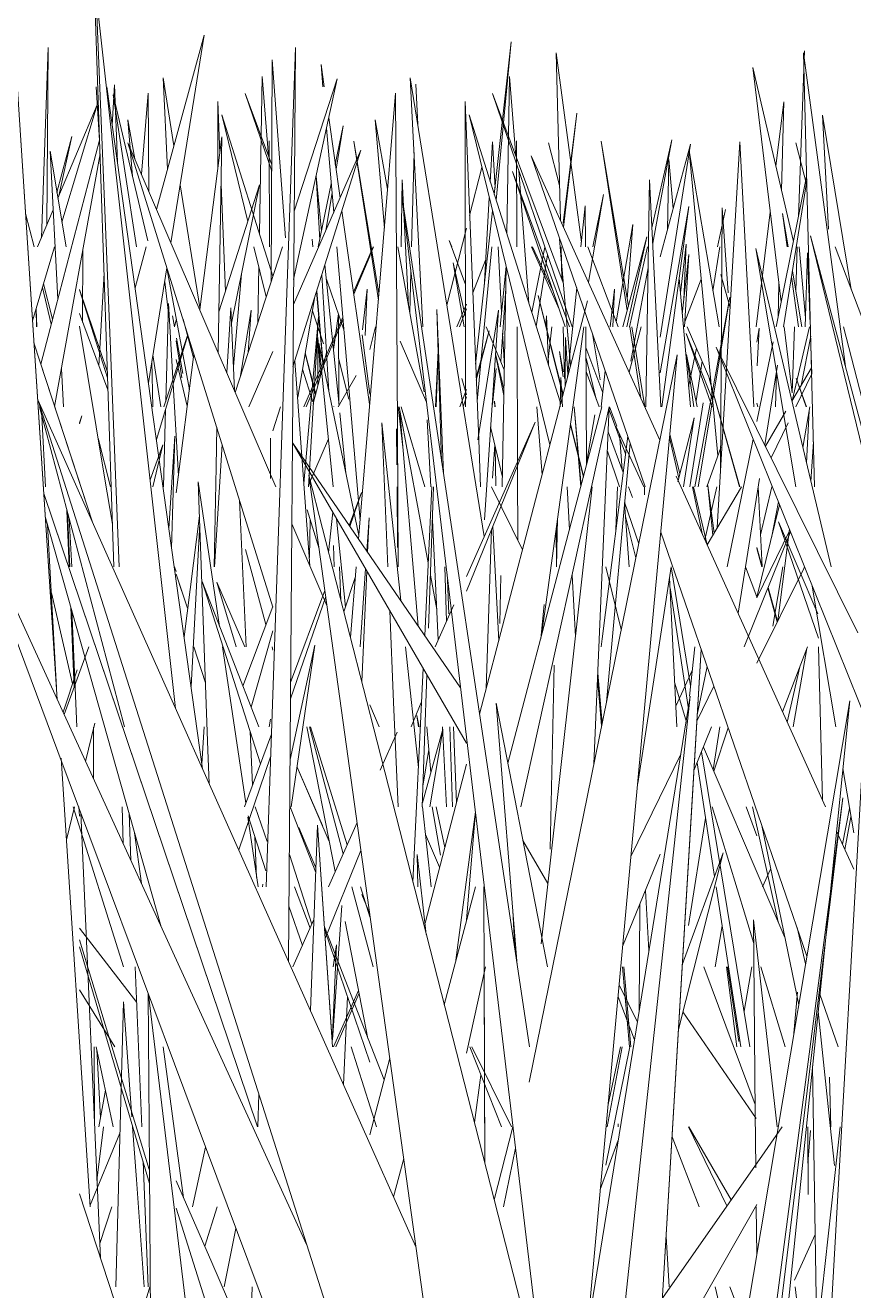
# Model space of a CAD drawing. Header units: millimetres. Extents: x -9575 to 27274, y -4387 to 11354.
# Drawn here: x -6349.05 to -6320.48, y 3071.93 to 3115.57 of the extents above; entities that cross this region are included whole.
import ezdxf

# ---------------------------------------------------------------- set-up
doc = ezdxf.new("R2010")
doc.units = ezdxf.units.MM
doc.layers.add('G-IMPT', color=8, linetype='Continuous', lineweight=9)

# ---------------------------------------------------------------- blocks, each defined once
blk = doc.blocks.new('Grass Array - 25_dwg-V14-North')
at = {"layer": 'G-IMPT'}
for p, q in [((-6332.874, 3109.732), (-6332.294, 3114.996)), ((-6332.812, 3109.535), (-6332.294, 3114.996)), ((-6340.566, 3106.736), (-6340.534, 3114.385)), ((-6340.076, 3108.243), (-6340.534, 3114.385)), ((-6322.387, 3108.966), (-6322.179, 3114.687)), ((-6338.85, 3114.224), (-6338.783, 3113.449)), ((-6338.85, 3114.224), (-6338.739, 3113.449)), ((-6346.052, 3112.128), (-6345.975, 3113.517)), ((-6345.874, 3110.856), (-6345.975, 3113.517)), ((-6339.795, 3106.803), (-6338.294, 3113.725)), ((-6339.778, 3109.16), (-6338.294, 3113.725)), ((-6335.583, 3113.449), (-6335.581, 3113.535)), ((-6335.512, 3112.151), (-6335.581, 3113.535)), ((-6345.217, 3107.931), (-6346.02, 3113.175)), ((-6344.82, 3108.135), (-6346.02, 3113.175)), ((-6338.586, 3112.375), (-6338.194, 3109.619)), ((-6330.496, 3108.742), (-6330.034, 3112.543)), ((-6330.489, 3108.609), (-6330.034, 3112.543)), ((-6321.352, 3108.544), (-6321.561, 3112.468)), ((-6320.566, 3106.465), (-6321.561, 3112.468)), ((-6347.957, 3109.806), (-6347.446, 3111.74)), ((-6347.891, 3109.686), (-6347.446, 3111.74)), ((-6338.662, 3112.028), (-6338.413, 3109.119)), ((-6338.358, 3110.772), (-6338.083, 3112.106)), ((-6338.334, 3110.604), (-6338.083, 3112.106)), ((-6327.158, 3104.811), (-6326.11, 3111.472)), ((-6327.158, 3107.583), (-6326.11, 3111.472)), ((-6339.818, 3103.793), (-6337.477, 3111.26)), ((-6339.802, 3105.941), (-6337.477, 3111.26)), ((-6335.729, 3107.931), (-6335.643, 3111.186)), ((-6326.905, 3108.522), (-6326.854, 3110.942)), ((-6326.707, 3109.255), (-6326.854, 3110.942)), ((-6325.123, 3105.172), (-6326.154, 3111.238)), ((-6325.166, 3100.731), (-6326.154, 3111.238)), ((-6333.305, 3110.671), (-6333.726, 3109.008)), ((-6340.974, 3110.066), (-6342.377, 3105.685)), ((-6342.377, 3105.685), (-6340.974, 3110.066)), ((-6340.974, 3110.066), (-6341.939, 3105.303)), ((-6338.893, 3108.176), (-6339.024, 3110.36)), ((-6338.832, 3108.476), (-6339.022, 3110.369)), ((-6338.944, 3107.931), (-6338.497, 3110.1)), ((-6338.688, 3108.489), (-6338.47, 3109.79)), ((-6329.629, 3106.708), (-6329.114, 3109.732)), ((-6329.478, 3107.931), (-6329.114, 3109.732)), ((-6338.131, 3109.174), (-6337.18, 3102.503)), ((-6333.519, 3103.889), (-6332.937, 3109.169)), ((-6327.158, 3103.585), (-6326.163, 3109.319)), ((-6327.1, 3102.413), (-6326.163, 3109.319)), ((-6325.019, 3109.274), (-6325.071, 3100.163)), ((-6325.019, 3109.274), (-6324.807, 3106.341)), ((-6348.75, 3107.931), (-6349.044, 3109.079)), ((-6322.931, 3109.083), (-6322.771, 3107.931)), ((-6322.931, 3109.083), (-6322.737, 3107.931)), ((-6333.834, 3108.58), (-6334.508, 3105.918)), ((-6341.809, 3102.913), (-6340.177, 3107.931)), ((-6338.311, 3107.931), (-6337.503, 3098.493)), ((-6337.731, 3106.367), (-6337.051, 3107.931)), ((-6337.721, 3106.302), (-6337.036, 3107.931)), ((-6333.872, 3106.628), (-6334.43, 3108.152)), ((-6334.336, 3107.931), (-6334.43, 3108.152)), ((-6333.468, 3102.614), (-6332.964, 3107.931)), ((-6330.638, 3105.78), (-6331.591, 3107.931)), ((-6330.848, 3106.401), (-6331.557, 3107.931)), ((-6322.48, 3106.4), (-6322.424, 3107.931)), ((-6322.362, 3107.931), (-6322.146, 3105.479)), ((-6333.87, 3105.508), (-6334.298, 3107.383)), ((-6333.915, 3105.172), (-6334.298, 3107.383)), ((-6333.618, 3106.341), (-6333.177, 3107.466)), ((-6322.156, 3105.172), (-6322.07, 3107.718)), ((-6321.981, 3105.266), (-6322.07, 3107.718)), ((-6346.511, 3103.829), (-6346.334, 3107.024)), ((-6341.871, 3103.807), (-6341.595, 3106.999)), ((-6338.582, 3102.945), (-6338.822, 3106.97)), ((-6338.229, 3102.464), (-6338.715, 3107.31)), ((-6335.789, 3105.667), (-6335.753, 3107.057)), ((-6332.673, 3105.172), (-6332.469, 3107.262)), ((-6322.596, 3107.09), (-6322.273, 3105.172)), ((-6348.153, 3105.268), (-6348.458, 3106.531)), ((-6348.11, 3105.432), (-6348.422, 3106.652)), ((-6332.655, 3103.987), (-6332.48, 3106.498)), ((-6326.113, 3102.413), (-6326.498, 3106.848)), ((-6322.627, 3106.893), (-6322.388, 3105.172)), ((-6339.649, 3102.744), (-6339.08, 3106.146)), ((-6334.172, 3105.172), (-6333.834, 3105.95)), ((-6334.077, 3105.172), (-6333.834, 3105.79)), ((-6343.979, 3105.548), (-6343.91, 3105.172)), ((-6343.979, 3105.548), (-6343.91, 3105.172)), ((-6343.848, 3105.417), (-6343.901, 3105.172)), ((-6343.901, 3105.172), (-6343.848, 3105.417)), ((-6339.448, 3102.413), (-6338.104, 3105.509)), ((-6339.444, 3099.771), (-6338.942, 3105.517)), ((-6339.358, 3102.413), (-6338.095, 3105.413)), ((-6339.287, 3099.654), (-6338.942, 3105.517)), ((-6331.096, 3105.172), (-6331.073, 3105.547)), ((-6331.01, 3103.871), (-6331.073, 3105.547)), ((-6343.838, 3104.78), (-6343.615, 3103.565)), ((-6343.838, 3104.779), (-6343.615, 3103.564)), ((-6337.427, 3104.894), (-6337.172, 3102.848)), ((-6333.5, 3103.426), (-6333.054, 3105.037)), ((-6333.497, 3103.332), (-6333.054, 3105.037)), ((-6332.53, 3103.693), (-6333.16, 3105.172)), ((-6331.017, 3104.04), (-6330.886, 3105.172)), ((-6329.222, 3103.341), (-6329.489, 3104.936)), ((-6328.229, 3103.611), (-6327.808, 3105.172)), ((-6323.82, 3104.64), (-6323.743, 3105.13)), ((-6323.805, 3103.824), (-6323.743, 3105.13)), ((-6322.607, 3102.896), (-6322.524, 3105.172)), ((-6322.605, 3102.623), (-6322.004, 3105.172)), ((-6322.293, 3103.15), (-6321.962, 3104.855)), ((-6321.919, 3103.55), (-6321.966, 3104.837)), ((-6341.344, 3102.413), (-6340.51, 3104.321)), ((-6330.496, 3103.616), (-6330.624, 3104.316)), ((-6330.496, 3103.453), (-6330.624, 3104.316)), ((-6344.681, 3104.004), (-6344.657, 3102.413)), ((-6344.372, 3102.413), (-6344.647, 3104.211)), ((-6343.464, 3102.435), (-6343.848, 3104.049)), ((-6339.666, 3102.744), (-6339.758, 3103.983)), ((-6332.836, 3104.235), (-6332.542, 3103.026)), ((-6332.542, 3103.026), (-6332.836, 3104.235)), ((-6332.836, 3104.231), (-6332.546, 3102.8)), ((-6326.242, 3104.218), (-6325.989, 3102.413)), ((-6326.242, 3104.218), (-6325.874, 3102.413)), ((-6325.874, 3102.413), (-6326.242, 3104.218)), ((-6338.258, 3102.413), (-6337.644, 3103.495)), ((-6332.934, 3102.489), (-6332.812, 3103.737)), ((-6334.063, 3102.413), (-6333.834, 3103.008)), ((-6339.666, 3102.744), (-6339.232, 3096.925)), ((-6333.943, 3102.413), (-6333.834, 3102.762)), ((-6332.861, 3102.413), (-6332.864, 3102.613)), ((-6332.864, 3102.613), (-6332.848, 3102.413)), ((-6332.848, 3102.413), (-6332.864, 3102.613)), ((-6340.51, 3101.585), (-6340.25, 3102.413)), ((-6338.415, 3102.429), (-6338.413, 3102.413)), ((-6338.415, 3102.429), (-6338.414, 3102.413)), ((-6338.414, 3102.413), (-6338.415, 3102.429)), ((-6337.995, 3100.125), (-6338.203, 3102.206)), ((-6336.015, 3100.92), (-6336.186, 3102.413)), ((-6329.402, 3102.139), (-6329.692, 3100.473)), ((-6332.595, 3099.987), (-6333.004, 3101.729)), ((-6327.721, 3099.654), (-6328.689, 3101.742)), ((-6340.594, 3099.936), (-6340.588, 3101.336)), ((-6339.284, 3099.712), (-6338.594, 3101.305)), ((-6336.234, 3100.415), (-6336.244, 3101.65)), ((-6332.936, 3099.95), (-6332.856, 3101.099)), ((-6332.821, 3099.693), (-6332.841, 3101.035)), ((-6325.066, 3101.014), (-6325.545, 3099.654)), ((-6321.869, 3101.203), (-6321.953, 3099.835)), ((-6336.212, 3097.56), (-6336.228, 3099.654)), ((-6325.198, 3099.654), (-6325.611, 3097.821)), ((-6325.34, 3097.981), (-6325.508, 3099.696)), ((-6325.296, 3098.056), (-6325.508, 3099.696)), ((-6323.694, 3098.004), (-6323.305, 3099.654)), ((-6323.314, 3097.894), (-6323.074, 3099.134)), ((-6338.917, 3097.518), (-6339.334, 3098.865)), ((-6338.448, 3098.778), (-6338.588, 3097.39)), ((-6338.165, 3095.736), (-6338.209, 3096.895))]:
    blk.add_line(p, q, dxfattribs=at)
blk = doc.blocks.new('Grass Array - 25_dwg-V18-North')
at = {"layer": 'G-IMPT'}
for p, q in [((-6330.239, 3110.854), (-6330.034, 3112.543)), ((-6330.234, 3110.813), (-6330.034, 3112.543)), ((-6337.731, 3106.367), (-6337.172, 3107.653)), ((-6337.721, 3106.302), (-6337.172, 3107.607)), ((-6331.017, 3104.04), (-6330.886, 3105.172))]:
    blk.add_line(p, q, dxfattribs=at)
blk = doc.blocks.new('Grass Array - Grass Array-440235-North')
for name in ['Grass Array - 25_dwg-V14-North', 'Grass Array - 25_dwg-V18-North']:
    blk.add_blockref(name, (0, 0))
blk = doc.blocks.new('Grass Array - 25_dwg-V28-North')
at = {"layer": 'G-IMPT'}
for p, q in [((-6330.496, 3106.697), (-6330.628, 3108.195)), ((-6330.497, 3106.687), (-6330.628, 3108.195)), ((-6330.504, 3102.849), (-6331.362, 3106.25)), ((-6330.509, 3102.826), (-6331.362, 3106.25))]:
    blk.add_line(p, q, dxfattribs=at)
blk = doc.blocks.new('Grass Array - 25_dwg-V32-North')
at = {"layer": 'G-IMPT'}
for p, q in [((-6330.496, 3106.697), (-6330.628, 3108.195)), ((-6330.497, 3106.687), (-6330.628, 3108.195)), ((-6330.504, 3102.847), (-6331.362, 3106.25)), ((-6330.509, 3102.826), (-6331.362, 3106.25))]:
    blk.add_line(p, q, dxfattribs=at)
blk = doc.blocks.new('Grass Array - 25_dwg-V36-North')
at = {"layer": 'G-IMPT'}
for p, q in [((-6330.496, 3106.697), (-6330.628, 3108.195)), ((-6330.497, 3106.687), (-6330.628, 3108.195)), ((-6330.504, 3102.847), (-6331.362, 3106.25)), ((-6330.509, 3102.826), (-6331.362, 3106.25))]:
    blk.add_line(p, q, dxfattribs=at)
blk = doc.blocks.new('Grass Array - Grass Array-440908-North')
for name in ['Grass Array - 25_dwg-V32-North', 'Grass Array - 25_dwg-V36-North', 'Grass Array - 25_dwg-V36-North', 'Grass Array - 25_dwg-V28-North']:
    blk.add_blockref(name, (0, 0))
blk = doc.blocks.new('Grass Array - 25_dwg-V38-North')
at = {"layer": 'G-IMPT'}
for p, q in [((-6339.135, 3107.931), (-6339.158, 3108.195)), ((-6339.136, 3107.931), (-6339.158, 3108.195)), ((-6339.039, 3102.826), (-6339.396, 3104.258)), ((-6339.034, 3102.847), (-6339.393, 3104.274)), ((-6333.834, 3102.827), (-6333.993, 3103.39)), ((-6333.834, 3102.824), (-6333.993, 3103.39))]:
    blk.add_line(p, q, dxfattribs=at)
blk = doc.blocks.new('Grass Array - 25_dwg-V42-North')
at = {"layer": 'G-IMPT'}
for p, q in [((-6348.495, 3108.245), (-6348.266, 3114.804)), ((-6348.311, 3108.682), (-6348.266, 3114.804)), ((-6330.595, 3108.843), (-6330.742, 3114.624)), ((-6329.87, 3108.092), (-6330.742, 3114.624)), ((-6323.963, 3114.119), (-6322.983, 3106.03)), ((-6323.963, 3114.119), (-6322.559, 3108.118)), ((-6322.559, 3108.118), (-6323.963, 3114.119)), ((-6344.144, 3110.605), (-6344.301, 3113.761)), ((-6343.923, 3111.413), (-6344.301, 3113.761)), ((-6340.882, 3113.802), (-6340.977, 3108.388)), ((-6340.882, 3113.802), (-6340.66, 3111.061)), ((-6340.66, 3111.061), (-6340.882, 3113.802)), ((-6345.044, 3110.432), (-6344.811, 3113.231)), ((-6344.792, 3109.846), (-6344.811, 3113.231)), ((-6340.55, 3110.536), (-6341.466, 3113.221)), ((-6340.549, 3110.764), (-6341.466, 3113.221)), ((-6342.41, 3110.635), (-6342.414, 3112.94)), ((-6342.342, 3111.159), (-6342.414, 3112.94)), ((-6323.165, 3110.708), (-6322.892, 3112.934)), ((-6322.973, 3109.888), (-6322.892, 3112.934)), ((-6345.274, 3110.968), (-6345.516, 3112.309)), ((-6345.35, 3110.359), (-6345.516, 3112.309)), ((-6340.51, 3106.92), (-6342.277, 3112.478)), ((-6341.378, 3108.805), (-6342.277, 3112.478)), ((-6340.627, 3107.931), (-6340.639, 3111.589)), ((-6336.873, 3106.093), (-6337.717, 3111.573)), ((-6336.854, 3106.32), (-6337.717, 3111.573)), ((-6332.933, 3111.557), (-6333.014, 3110.172)), ((-6332.933, 3111.557), (-6332.849, 3109.96)), ((-6330.625, 3110.049), (-6331.003, 3111.512)), ((-6327.438, 3108.591), (-6326.752, 3111.621)), ((-6327.411, 3108.057), (-6326.752, 3111.621)), ((-6343.026, 3105.844), (-6343.707, 3110.07)), ((-6342.15, 3106.393), (-6342.299, 3110.081)), ((-6336.087, 3107.931), (-6336.05, 3110.236)), ((-6335.833, 3105.911), (-6336.05, 3110.236)), ((-6333.047, 3109.618), (-6333.228, 3106.529)), ((-6325.173, 3107.931), (-6324.905, 3109.217)), ((-6323.844, 3105.172), (-6323.359, 3109.13)), ((-6328.094, 3108.696), (-6328.674, 3105.346)), ((-6328.674, 3105.346), (-6328.094, 3108.696)), ((-6328.094, 3108.696), (-6328.292, 3106.124)), ((-6340.74, 3106.202), (-6341.163, 3107.931)), ((-6339.135, 3107.931), (-6339.158, 3108.195)), ((-6339.136, 3107.931), (-6339.158, 3108.195)), ((-6332.743, 3107.931), (-6332.625, 3105.665)), ((-6331.585, 3105.677), (-6331.129, 3107.924)), ((-6330.543, 3106.808), (-6330.571, 3107.931)), ((-6328.608, 3105.172), (-6329.65, 3107.931)), ((-6328.212, 3105.172), (-6327.587, 3107.931)), ((-6326.455, 3106.35), (-6326.254, 3108.028)), ((-6326.335, 3106.105), (-6326.254, 3108.028)), ((-6325.335, 3106.416), (-6325.102, 3107.931)), ((-6331.429, 3105.186), (-6331.036, 3107.654)), ((-6326.39, 3105.605), (-6326.163, 3107.669)), ((-6326.313, 3105.172), (-6326.163, 3107.669)), ((-6340.997, 3107.252), (-6341.031, 3105.304)), ((-6328.163, 3103.993), (-6327.569, 3107.205)), ((-6344.101, 3105.537), (-6344.243, 3106.728)), ((-6338.066, 3105.074), (-6338.665, 3106.811)), ((-6326.302, 3105.349), (-6325.739, 3106.818)), ((-6323.09, 3105.502), (-6323.059, 3106.66)), ((-6338.789, 3103.94), (-6339.002, 3106.395)), ((-6338.778, 3103.888), (-6339, 3106.401)), ((-6337.419, 3105.071), (-6337.262, 3106.476)), ((-6337.331, 3104.876), (-6337.262, 3106.476)), ((-6341.624, 3103.481), (-6341.265, 3105.75)), ((-6341.363, 3104.285), (-6341.265, 3105.75)), ((-6339.15, 3105.728), (-6338.761, 3104.581)), ((-6338.422, 3104.393), (-6338.254, 3105.618)), ((-6338.234, 3102.509), (-6338.251, 3105.611)), ((-6338.956, 3104.805), (-6338.961, 3103.124)), ((-6338.867, 3103.545), (-6338.956, 3104.805)), ((-6337.172, 3104.395), (-6336.967, 3105.172)), ((-6332.588, 3104.957), (-6332.528, 3103.813)), ((-6330.455, 3103.393), (-6330.501, 3105.172)), ((-6325.364, 3102.413), (-6326.258, 3104.94)), ((-6325.348, 3102.671), (-6326.258, 3104.94)), ((-6325.407, 3103.292), (-6326.22, 3105.172)), ((-6322.879, 3105.172), (-6322.604, 3102.896)), ((-6343.655, 3103.413), (-6343.847, 3104.692)), ((-6326.174, 3103.118), (-6325.901, 3104.433)), ((-6339.039, 3102.826), (-6339.396, 3104.258)), ((-6339.034, 3102.847), (-6339.393, 3104.274)), ((-6339.118, 3102.523), (-6338.661, 3104.274)), ((-6337.89, 3102.678), (-6338.243, 3104.089)), ((-6325.917, 3102.624), (-6325.708, 3103.987)), ((-6339.132, 3102.585), (-6339.488, 3103.707)), ((-6323.173, 3102.413), (-6323.142, 3103.592)), ((-6333.834, 3102.827), (-6333.993, 3103.39)), ((-6333.834, 3102.824), (-6333.993, 3103.39)), ((-6339.254, 3097.22), (-6339.225, 3098.511))]:
    blk.add_line(p, q, dxfattribs=at)
blk = doc.blocks.new('Grass Array - Grass Array-V47-North')
for name in ['Grass Array - 25_dwg-V42-North', 'Grass Array - 25_dwg-V38-North', 'Grass Array - 25_dwg-V38-North', 'Grass Array - 25_dwg-V38-North']:
    blk.add_blockref(name, (0, 0))
blk = doc.blocks.new('Grass Array - 25_dwg-V49-North')
at = {"layer": 'G-IMPT'}
for p, q in [((-6343.866, 3092.013), (-6346.611, 3116.682)), ((-6346.116, 3104.396), (-6346.611, 3116.682)), ((-6346.238, 3104.157), (-6346.65, 3116.388)), ((-6344.523, 3109.222), (-6342.879, 3115.227)), ((-6344.028, 3108.071), (-6342.879, 3115.227)), ((-6340.156, 3102.758), (-6339.736, 3114.804)), ((-6339.971, 3083.287), (-6339.736, 3114.804)), ((-6321.908, 3102.739), (-6322.212, 3114.624)), ((-6320.767, 3103.799), (-6322.212, 3114.624)), ((-6349.37, 3114.075), (-6348.609, 3102.415)), ((-6347.95, 3092.321), (-6349.37, 3114.075)), ((-6335.344, 3105.172), (-6335.771, 3113.761)), ((-6333.222, 3097.936), (-6335.771, 3113.761)), ((-6332.352, 3113.802), (-6332.447, 3108.388)), ((-6332.352, 3113.802), (-6332.13, 3111.061)), ((-6332.13, 3111.061), (-6332.352, 3113.802)), ((-6346.604, 3113.449), (-6346.491, 3111.603)), ((-6342.937, 3089.932), (-6346.238, 3113.449)), ((-6337.556, 3097.848), (-6336.281, 3113.231)), ((-6336.213, 3101.65), (-6336.281, 3113.231)), ((-6330.189, 3105.172), (-6332.936, 3113.221)), ((-6330.496, 3106.684), (-6332.936, 3113.221)), ((-6347.924, 3109.608), (-6346.576, 3112.826)), ((-6347.785, 3108.781), (-6346.576, 3112.826)), ((-6333.863, 3102.413), (-6333.884, 3112.94)), ((-6333.413, 3101.271), (-6333.884, 3112.94)), ((-6336.556, 3109.922), (-6336.986, 3112.309)), ((-6336.667, 3108.574), (-6336.986, 3112.309)), ((-6330.602, 3102.585), (-6333.747, 3112.478)), ((-6330.96, 3101.1), (-6333.747, 3112.478)), ((-6348.515, 3103.888), (-6346.489, 3111.612)), ((-6340.51, 3095.51), (-6345.51, 3111.515)), ((-6340.728, 3100.403), (-6345.51, 3111.515)), ((-6343.036, 3105.766), (-6342.27, 3111.723)), ((-6342.402, 3104.292), (-6342.27, 3111.723)), ((-6332.096, 3107.931), (-6332.109, 3111.589)), ((-6328.288, 3105.737), (-6329.187, 3111.573)), ((-6328.251, 3105.876), (-6329.187, 3111.573)), ((-6324.403, 3111.557), (-6325.183, 3098.247)), ((-6324.403, 3111.557), (-6323.924, 3102.413)), ((-6322.095, 3110.049), (-6322.473, 3111.512)), ((-6347.929, 3106.121), (-6348.194, 3111.227)), ((-6347.643, 3107.931), (-6348.194, 3111.227)), ((-6348.038, 3102.43), (-6346.473, 3111.135)), ((-6327.669, 3099.654), (-6331.602, 3111.071)), ((-6327.167, 3101.262), (-6331.602, 3111.071)), ((-6332.25, 3110.531), (-6330.431, 3105.172)), ((-6332.25, 3110.531), (-6330.277, 3105.172)), ((-6331.68, 3105.975), (-6332.031, 3110.568)), ((-6327.645, 3102.413), (-6327.52, 3110.236)), ((-6327.128, 3102.413), (-6327.52, 3110.236)), ((-6323.158, 3105.172), (-6322.103, 3110.361)), ((-6322.901, 3105.172), (-6322.1, 3110.215)), ((-6331.662, 3080.341), (-6336.069, 3109.701)), ((-6334.745, 3098.631), (-6336.069, 3109.701)), ((-6348.626, 3107.931), (-6348.09, 3109.212)), ((-6329.887, 3107.931), (-6329.743, 3109.339)), ((-6329.734, 3107.931), (-6329.743, 3109.339)), ((-6328.437, 3105.172), (-6327.617, 3108.281)), ((-6328.304, 3105.172), (-6327.617, 3108.281)), ((-6318.924, 3096.895), (-6321.97, 3108.305)), ((-6319.337, 3097.473), (-6321.97, 3108.305)), ((-6348.802, 3105.381), (-6348.04, 3107.931)), ((-6347.076, 3105.335), (-6347.062, 3107.857)), ((-6345.264, 3106.514), (-6344.876, 3107.931)), ((-6335.297, 3102.93), (-6336.197, 3107.931)), ((-6330.244, 3103.842), (-6330.628, 3108.195)), ((-6330.249, 3103.823), (-6330.628, 3108.195)), ((-6323.86, 3107.876), (-6321.256, 3096.895)), ((-6323.86, 3107.876), (-6322.481, 3099.654)), ((-6318.397, 3100.723), (-6321.12, 3107.931)), ((-6344.804, 3103.235), (-6344.165, 3107.212)), ((-6343.391, 3103.003), (-6344.168, 3107.194)), ((-6332.467, 3107.252), (-6332.601, 3099.654)), ((-6324.739, 3105.827), (-6325.06, 3106.976)), ((-6330.347, 3103.446), (-6330.032, 3106.514)), ((-6347.186, 3106.455), (-6346.219, 3103.612)), ((-6346.219, 3103.612), (-6347.186, 3106.455)), ((-6347.186, 3106.448), (-6346.213, 3103.415)), ((-6333.384, 3091.814), (-6329.661, 3106.074)), ((-6330.504, 3102.847), (-6331.362, 3106.25)), ((-6330.509, 3102.826), (-6331.362, 3106.25)), ((-6328.878, 3105.172), (-6328.732, 3106.476)), ((-6328.788, 3105.172), (-6328.732, 3106.476)), ((-6325.957, 3099.654), (-6324.751, 3106.195)), ((-6325.843, 3099.654), (-6324.751, 3106.195)), ((-6348.664, 3105.172), (-6348.68, 3105.783)), ((-6348.647, 3105.172), (-6348.68, 3105.783)), ((-6346.199, 3102.997), (-6347.186, 3105.628)), ((-6344.207, 3102.594), (-6344.115, 3105.98)), ((-6343.772, 3100.036), (-6344.115, 3105.98)), ((-6342.104, 3103.601), (-6341.963, 3105.827)), ((-6341.833, 3102.971), (-6341.963, 3105.827)), ((-6334.692, 3100.529), (-6334.855, 3105.771)), ((-6334.631, 3100.12), (-6334.855, 3105.771)), ((-6333.444, 3101.271), (-6332.735, 3105.75)), ((-6333.218, 3098.52), (-6332.735, 3105.75)), ((-6346.315, 3099.993), (-6347.186, 3105.199)), ((-6343.249, 3104.105), (-6343.611, 3105.437)), ((-6344.53, 3101.286), (-6343.439, 3104.888)), ((-6344.267, 3102.413), (-6343.444, 3104.902)), ((-6332.07, 3100.201), (-6332.087, 3105.172)), ((-6331.102, 3095.601), (-6329.785, 3105.172)), ((-6330.425, 3104.805), (-6330.431, 3103.124)), ((-6330.337, 3103.545), (-6330.425, 3104.805)), ((-6329.691, 3100.414), (-6329.719, 3105.172)), ((-6327.822, 3102.712), (-6328.201, 3105.172)), ((-6327.683, 3102.413), (-6328.136, 3105.172)), ((-6318.783, 3097.215), (-6320.837, 3105.172)), ((-6348.752, 3104.616), (-6347.249, 3100.017)), ((-6346.733, 3098.437), (-6348.752, 3104.616)), ((-6346.116, 3104.396), (-6345.814, 3096.895)), ((-6338.927, 3104.603), (-6337.546, 3097.972)), ((-6338.927, 3104.603), (-6338.427, 3099.654)), ((-6338.427, 3099.654), (-6338.927, 3104.603)), ((-6336.118, 3104.674), (-6335.216, 3102.57)), ((-6334.902, 3102.413), (-6334.798, 3104.595)), ((-6334.875, 3102.413), (-6334.798, 3104.595)), ((-6329.132, 3102.899), (-6329.715, 3104.458)), ((-6317.739, 3085.859), (-6325.219, 3104.471)), ((-6320.333, 3094.615), (-6325.219, 3104.471)), ((-6323.82, 3101.911), (-6323.262, 3104.657)), ((-6345.993, 3096.895), (-6346.238, 3104.157)), ((-6343.848, 3099.447), (-6343.233, 3104.228)), ((-6331.678, 3079.122), (-6326.566, 3104.211)), ((-6329.36, 3102.678), (-6329.712, 3104.089)), ((-6327.494, 3094.145), (-6326.566, 3104.211)), ((-6347.736, 3102.413), (-6347.805, 3103.729)), ((-6329.71, 3103.629), (-6329.262, 3102.413)), ((-6329.186, 3102.413), (-6329.047, 3103.654)), ((-6323.548, 3101.1), (-6323.111, 3103.846)), ((-6322.611, 3102.611), (-6321.934, 3103.76)), ((-6322.479, 3102.413), (-6321.929, 3103.548)), ((-6330.606, 3102.413), (-6330.583, 3103.42)), ((-6330.525, 3102.413), (-6330.583, 3103.42)), ((-6324.41, 3099.654), (-6325.463, 3103.39)), ((-6324.417, 3099.654), (-6325.463, 3103.39)), ((-6322.116, 3102.413), (-6322.466, 3103.401)), ((-6322.105, 3102.413), (-6322.466, 3103.401)), ((-6338.003, 3069.306), (-6348.608, 3102.637)), ((-6344.361, 3093.122), (-6348.608, 3102.637)), ((-6340.156, 3102.758), (-6340.745, 3085.859)), ((-6321.908, 3102.739), (-6321.829, 3099.654)), ((-6347.95, 3092.321), (-6348.609, 3102.413)), ((-6348.566, 3102.413), (-6345.625, 3091.377)), ((-6344.287, 3099.654), (-6344.214, 3102.33)), ((-6335.157, 3097.029), (-6336.159, 3102.413)), ((-6335.498, 3094.849), (-6336.128, 3102.248)), ((-6335.268, 3099.654), (-6336.09, 3102.413)), ((-6331.958, 3088.618), (-6328.913, 3102.413)), ((-6331.228, 3100.072), (-6331.407, 3102.413)), ((-6330.484, 3097.407), (-6329.164, 3102.413)), ((-6329.888, 3099.669), (-6330.126, 3102.413)), ((-6329.878, 3099.705), (-6330.118, 3102.413)), ((-6329.441, 3090.099), (-6328.908, 3102.413)), ((-6328.347, 3100.796), (-6328.912, 3102.31)), ((-6328.652, 3101.742), (-6328.902, 3102.413)), ((-6325.667, 3102.553), (-6326.132, 3099.654)), ((-6323.786, 3102.413), (-6323.82, 3102.536)), ((-6323.527, 3101.058), (-6322.817, 3102.262)), ((-6322.231, 3101.008), (-6321.994, 3102.413)), ((-6322.106, 3100.48), (-6322.016, 3102.279)), ((-6348.35, 3099.654), (-6348.481, 3102.093)), ((-6347.186, 3101.859), (-6347.102, 3102.103)), ((-6347.186, 3101.825), (-6347.102, 3102.103)), ((-6342.472, 3100.344), (-6342.447, 3101.712)), ((-6336.102, 3095.729), (-6336.752, 3101.863)), ((-6336.544, 3096.895), (-6336.752, 3101.863)), ((-6335.185, 3101.967), (-6335.069, 3099.654)), ((-6333.834, 3096.06), (-6331.466, 3101.881)), ((-6333.834, 3096.56), (-6331.466, 3101.881)), ((-6329.803, 3099.99), (-6330.251, 3101.788)), ((-6329.793, 3100.029), (-6330.246, 3101.825)), ((-6326.545, 3099.832), (-6325.983, 3102.03)), ((-6326.35, 3099.654), (-6325.983, 3102.03)), ((-6323.328, 3100.658), (-6322.744, 3101.866)), ((-6346.11, 3099.654), (-6346.54, 3101.334)), ((-6344.1, 3098.223), (-6343.889, 3101.404)), ((-6344.005, 3097.542), (-6343.889, 3101.404)), ((-6336.213, 3101.65), (-6336.186, 3096.895)), ((-6333.413, 3101.271), (-6333.348, 3099.654)), ((-6329.154, 3094.418), (-6328.27, 3101.398)), ((-6328.945, 3101.551), (-6328.429, 3100.148)), ((-6328.465, 3100.247), (-6328.553, 3101.466)), ((-6326.829, 3101.357), (-6326.514, 3099.952)), ((-6326.82, 3101.456), (-6326.471, 3100.119)), ((-6324.839, 3096.895), (-6323.944, 3101.3)), ((-6344.744, 3099.901), (-6344.302, 3101.104)), ((-6344.657, 3099.654), (-6344.302, 3101.104)), ((-6342.53, 3096.895), (-6342.262, 3101.118)), ((-6333.834, 3090.818), (-6339.827, 3101.156)), ((-6334.039, 3092.723), (-6339.827, 3101.156)), ((-6329.008, 3092.228), (-6328.193, 3101.173)), ((-6328.974, 3100.879), (-6328.559, 3099.654)), ((-6340.728, 3100.403), (-6340.406, 3099.654)), ((-6339.347, 3073.529), (-6351.467, 3100.004)), ((-6347.928, 3090.526), (-6351.467, 3100.004)), ((-6346.733, 3098.437), (-6347.249, 3100.017)), ((-6346.315, 3099.993), (-6346.043, 3098.363)), ((-6342.532, 3096.895), (-6342.472, 3100.344)), ((-6333.471, 3058.27), (-6339.269, 3100.051)), ((-6336.917, 3090.855), (-6339.269, 3100.051)), ((-6332.07, 3100.201), (-6332.062, 3097.802)), ((-6326.607, 3100.024), (-6321.449, 3088.618)), ((-6342.75, 3090.57), (-6343.088, 3099.828)), ((-6342.35, 3094.836), (-6343.088, 3099.828)), ((-6335.276, 3094.526), (-6335.033, 3099.654)), ((-6335.144, 3094.778), (-6334.972, 3099.654)), ((-6331.905, 3097.48), (-6332.966, 3099.654)), ((-6330.283, 3098.171), (-6330.367, 3099.654)), ((-6329.898, 3096.052), (-6329.495, 3099.654)), ((-6328.678, 3098.178), (-6328.622, 3099.654)), ((-6328.247, 3099.654), (-6328.111, 3099.284)), ((-6327.693, 3099.377), (-6327.689, 3099.654)), ((-6325.71, 3098.041), (-6326.041, 3099.654)), ((-6325.537, 3097.659), (-6326.006, 3099.654)), ((-6325.534, 3097.652), (-6324.354, 3099.654)), ((-6323.732, 3099.941), (-6324.469, 3095.297)), ((-6323.636, 3096.895), (-6323.78, 3099.654)), ((-6348.414, 3099.427), (-6346.193, 3092.846)), ((-6341.043, 3077.582), (-6348.414, 3099.427)), ((-6341.432, 3094.136), (-6341.662, 3099.198)), ((-6337.882, 3098.323), (-6337.458, 3099.462)), ((-6337.86, 3098.291), (-6337.458, 3099.462)), ((-6328.223, 3096.895), (-6328.382, 3099.095)), ((-6328.379, 3099.125), (-6327.894, 3097.694)), ((-6347.535, 3096.895), (-6347.613, 3098.837)), ((-6347.514, 3096.895), (-6347.598, 3098.778)), ((-6343.576, 3094.487), (-6343.045, 3098.65)), ((-6323.82, 3095.844), (-6323.033, 3099.034)), ((-6348.362, 3098.633), (-6344.363, 3084.486)), ((-6347.976, 3092.718), (-6348.279, 3098.339)), ((-6347.45, 3096.895), (-6347.535, 3098.545)), ((-6343.334, 3092.765), (-6343.035, 3098.389)), ((-6339.858, 3098.38), (-6338.646, 3095.563)), ((-6338.315, 3098.549), (-6338.008, 3095.51)), ((-6338.008, 3095.51), (-6338.315, 3098.549)), ((-6337.27, 3097.432), (-6337.189, 3098.582)), ((-6337.243, 3097.392), (-6337.189, 3098.582)), ((-6335.012, 3098.508), (-6334.807, 3094.374)), ((-6334.745, 3098.631), (-6331.094, 3068.084)), ((-6332.929, 3098.285), (-6332.723, 3094.347)), ((-6330.735, 3096.895), (-6330.742, 3098.223)), ((-6330.731, 3096.895), (-6330.693, 3098.576)), ((-6327.992, 3097.21), (-6328.349, 3098.634)), ((-6321.717, 3095.279), (-6323.068, 3098.444)), ((-6321.696, 3094.439), (-6323.068, 3098.444)), ((-6332.969, 3098.188), (-6333.15, 3092.712)), ((-6322.095, 3083.469), (-6327.13, 3098.089)), ((-6324.263, 3094.136), (-6322.658, 3098.099)), ((-6323.82, 3095.824), (-6322.682, 3098.16)), ((-6323.095, 3095.037), (-6322.697, 3098.198)), ((-6341.452, 3097.49), (-6340.751, 3094.908)), ((-6338.393, 3096.895), (-6338.424, 3097.627)), ((-6330.484, 3097.407), (-6332.405, 3090.122)), ((-6323.633, 3096.895), (-6323.82, 3097.557)), ((-6323.644, 3096.895), (-6323.82, 3097.522)), ((-6343.848, 3096.736), (-6343.908, 3096.895)), ((-6337.838, 3094.454), (-6337.635, 3096.895)), ((-6334.52, 3095.019), (-6334.579, 3096.895)), ((-6328.809, 3095.997), (-6329.033, 3096.895)), ((-6327.47, 3092.4), (-6326.776, 3096.895)), ((-6326.776, 3096.893), (-6326.103, 3092.796)), ((-6323.82, 3095.856), (-6324.209, 3096.895)), ((-6323.272, 3094.845), (-6322.926, 3096.895)), ((-6322.199, 3096.843), (-6322.173, 3096.895)), ((-6343.848, 3096.64), (-6343.647, 3096.049)), ((-6343.451, 3095.471), (-6343.848, 3096.64)), ((-6338.064, 3095.34), (-6337.663, 3096.565)), ((-6337.503, 3094.136), (-6337.314, 3096.821)), ((-6337.446, 3092.924), (-6337.273, 3096.75)), ((-6334.859, 3095.425), (-6335.079, 3096.609)), ((-6332.655, 3096.595), (-6332.684, 3094.938)), ((-6330.073, 3094.494), (-6330.194, 3096.611)), ((-6326.574, 3091.377), (-6326.832, 3096.527)), ((-6322.199, 3096.843), (-6323.82, 3093.578)), ((-6340.943, 3090.1), (-6342.955, 3096.384)), ((-6340.998, 3091.377), (-6342.955, 3096.384)), ((-6342.448, 3096.362), (-6341.775, 3094.136)), ((-6342.448, 3096.362), (-6341.481, 3094.136)), ((-6341.481, 3094.136), (-6342.448, 3096.362)), ((-6339.899, 3092.905), (-6338.718, 3096.079)), ((-6334.438, 3095.279), (-6334.485, 3096.45)), ((-6329.898, 3096.052), (-6331.259, 3083.892)), ((-6326.183, 3092.071), (-6326.814, 3096.169)), ((-6323.114, 3095), (-6323.44, 3096.166)), ((-6323.105, 3095.018), (-6323.433, 3096.184)), ((-6321.907, 3096.232), (-6321.093, 3091.377)), ((-6347.427, 3092.855), (-6348.152, 3095.994)), ((-6339.903, 3092.344), (-6338.69, 3095.877)), ((-6334.913, 3094.136), (-6334.268, 3095.586)), ((-6331.274, 3094.412), (-6331.152, 3095.601)), ((-6331.102, 3095.601), (-6331.258, 3094.472)), ((-6328.809, 3095.997), (-6328.496, 3094.738)), ((-6347.365, 3092.719), (-6347.478, 3095.508)), ((-6347.329, 3092.719), (-6347.448, 3095.4)), ((-6341.548, 3092.784), (-6340.517, 3095.532)), ((-6336.348, 3092.225), (-6336.48, 3095.383)), ((-6341.261, 3092.052), (-6340.51, 3094.685)), ((-6329.154, 3094.418), (-6329.19, 3094.136)), ((-6347.714, 3091.805), (-6346.859, 3094.136)), ((-6343.234, 3094.136), (-6342.835, 3092.893)), ((-6341.449, 3088.741), (-6342.247, 3094.136)), ((-6340.541, 3094.136), (-6340.51, 3094.022)), ((-6339.919, 3090.252), (-6339.061, 3094.193)), ((-6339.881, 3088.618), (-6339.061, 3094.193)), ((-6335.492, 3089.975), (-6335.933, 3094.136)), ((-6327.494, 3094.145), (-6329.682, 3070.42)), ((-6327.49, 3064.817), (-6325.74, 3094.053)), ((-6325.954, 3094.136), (-6326.142, 3092.441)), ((-6325.74, 3094.053), (-6326.03, 3089.205)), ((-6322.931, 3091.896), (-6322.072, 3094.136)), ((-6322.562, 3091.377), (-6322.095, 3094.076)), ((-6322.562, 3091.377), (-6322.095, 3094.076)), ((-6321.688, 3094.136), (-6321.553, 3088.847)), ((-6330.809, 3093.507), (-6330.953, 3087.162)), ((-6325.876, 3091.793), (-6325.537, 3093.462)), ((-6322.769, 3091.537), (-6322.337, 3093.446)), ((-6347.749, 3091.882), (-6347.265, 3093.345)), ((-6335.576, 3073.441), (-6344.361, 3093.122)), ((-6335.68, 3086.018), (-6335.33, 3093.398)), ((-6335.2, 3093.175), (-6335.361, 3088.618)), ((-6329.313, 3093.056), (-6329.172, 3091.423)), ((-6329.154, 3091.508), (-6329.306, 3093.225)), ((-6326.609, 3092.085), (-6326.043, 3093.34)), ((-6347.329, 3092.719), (-6347.27, 3091.377)), ((-6341.043, 3077.582), (-6346.193, 3092.846)), ((-6326.242, 3091.537), (-6326.649, 3092.878)), ((-6325.889, 3091.577), (-6325.302, 3092.781)), ((-6337.172, 3092.137), (-6336.845, 3091.377)), ((-6336.348, 3092.225), (-6336.196, 3088.618)), ((-6335.397, 3092.216), (-6335.739, 3091.377)), ((-6332.084, 3083.154), (-6332.807, 3092.193)), ((-6331.285, 3084.358), (-6332.807, 3092.193)), ((-6330.309, 3066.547), (-6326.121, 3092.441)), ((-6327.47, 3092.4), (-6327.93, 3089.418)), ((-6327.005, 3054.236), (-6320.615, 3092.277)), ((-6326.962, 3084.584), (-6326.121, 3092.441)), ((-6321.4, 3084.564), (-6320.615, 3092.277)), ((-6335.484, 3091.377), (-6335.551, 3091.768)), ((-6335.468, 3091.377), (-6335.551, 3091.768)), ((-6320.088, 3091.764), (-6322.571, 3048.173)), ((-6346.65, 3091.505), (-6346.972, 3090.185)), ((-6346.698, 3089.586), (-6346.702, 3091.372)), ((-6342.881, 3091.377), (-6342.961, 3090.106)), ((-6340.642, 3091.377), (-6340.597, 3091.641)), ((-6340.64, 3091.377), (-6340.597, 3091.641)), ((-6338.361, 3086.387), (-6339.341, 3091.377)), ((-6338.088, 3087.002), (-6339.251, 3091.377)), ((-6337.949, 3087.313), (-6339.219, 3091.377)), ((-6334.654, 3091.303), (-6335.356, 3088.76)), ((-6335.068, 3089.804), (-6335.202, 3091.377)), ((-6334.653, 3091.274), (-6335.104, 3088.618)), ((-6334.658, 3091.377), (-6334.52, 3088.618)), ((-6334.321, 3088.618), (-6334.407, 3091.377)), ((-6334.283, 3091.377), (-6334.179, 3088.77)), ((-6325.991, 3089.868), (-6325.38, 3091.377)), ((-6325.092, 3091.377), (-6325.328, 3089.892)), ((-6325.308, 3089.844), (-6324.806, 3091.341)), ((-6341.495, 3088.618), (-6340.562, 3091.125)), ((-6341.216, 3089.367), (-6341.3, 3091.214)), ((-6336.917, 3090.855), (-6326.136, 3048.698)), ((-6336.806, 3089.882), (-6336.224, 3091.191)), ((-6347.928, 3090.526), (-6332.047, 3048)), ((-6342.75, 3090.57), (-6342.708, 3089.419)), ((-6340.589, 3090.348), (-6341.691, 3087.14)), ((-6335.135, 3090.596), (-6335.336, 3089.332)), ((-6328.161, 3086.911), (-6326.445, 3090.434)), ((-6325.728, 3090.516), (-6324.057, 3080.341)), ((-6323.369, 3085.315), (-6325.664, 3090.676)), ((-6346.808, 3074.823), (-6347.818, 3090.295)), ((-6346.808, 3074.823), (-6347.818, 3090.295)), ((-6339.679, 3089.989), (-6338.802, 3087.97)), ((-6338.565, 3087.426), (-6339.679, 3089.989)), ((-6335.265, 3084.609), (-6333.834, 3090.091)), ((-6325.281, 3086.212), (-6325.884, 3090.131)), ((-6320.853, 3089.944), (-6320.48, 3087.721)), ((-6327.386, 3066.547), (-6326.03, 3089.205)), ((-6347.356, 3088.618), (-6347.634, 3087.48)), ((-6347.402, 3088.618), (-6345.661, 3083.1)), ((-6347.186, 3088.292), (-6347.199, 3088.618)), ((-6345.672, 3087.346), (-6345.715, 3088.618)), ((-6340.713, 3087.422), (-6341.12, 3088.618)), ((-6340.713, 3087.422), (-6341.12, 3088.618)), ((-6339.642, 3087.909), (-6339.919, 3088.618)), ((-6335.056, 3085.859), (-6335.348, 3088.618)), ((-6334.73, 3086.952), (-6335.014, 3088.618)), ((-6334.586, 3087.211), (-6334.884, 3088.618)), ((-6325.844, 3048), (-6320.85, 3088.935)), ((-6323.928, 3083.908), (-6325.357, 3088.618)), ((-6323.82, 3087.624), (-6324.186, 3088.618)), ((-6323.975, 3088.618), (-6323.088, 3084.659)), ((-6321.806, 3081.661), (-6320.85, 3088.935)), ((-6347.139, 3088.413), (-6346.459, 3073.058)), ((-6345.472, 3088.411), (-6345.406, 3086.765)), ((-6341.023, 3085.859), (-6341.379, 3088.263)), ((-6341.362, 3088.306), (-6340.755, 3086.414)), ((-6334.196, 3083.327), (-6333.528, 3088.447)), ((-6333.829, 3084.72), (-6333.527, 3088.438)), ((-6325.592, 3088.232), (-6326.18, 3084.53)), ((-6320.868, 3087.333), (-6320.62, 3088.557)), ((-6320.786, 3087.15), (-6320.573, 3088.279)), ((-6339.642, 3087.909), (-6339.033, 3086.353)), ((-6339.026, 3086.519), (-6339.617, 3087.909)), ((-6338.969, 3087.987), (-6339.219, 3081.603)), ((-6338.969, 3087.987), (-6338.49, 3080.877)), ((-6338.454, 3080.341), (-6338.969, 3087.987)), ((-6338.596, 3085.859), (-6337.608, 3088.08)), ((-6322.377, 3081.787), (-6323.645, 3087.971)), ((-6321.072, 3087.784), (-6320.48, 3086.474)), ((-6345.045, 3085.975), (-6345.279, 3087.726)), ((-6341.072, 3086.187), (-6341.136, 3087.601)), ((-6335.247, 3087.664), (-6334.762, 3086.536)), ((-6331.026, 3085.973), (-6331.888, 3087.459)), ((-6339.171, 3084.568), (-6339.943, 3086.979)), ((-6337.473, 3087.112), (-6338.706, 3084.081)), ((-6335.508, 3085.859), (-6335.539, 3086.978)), ((-6335.221, 3084.222), (-6335.539, 3086.978)), ((-6327.158, 3086.986), (-6328.448, 3083.799)), ((-6326.525, 3080.944), (-6324.982, 3087.03)), ((-6326.392, 3083.169), (-6324.982, 3087.03)), ((-6323.345, 3086.471), (-6323.622, 3085.859)), ((-6340.856, 3085.947), (-6340.875, 3085.859)), ((-6339.23, 3084.435), (-6339.765, 3085.859)), ((-6337.05, 3083.1), (-6337.784, 3085.859)), ((-6337.172, 3084.824), (-6337.495, 3085.859)), ((-6337.172, 3084.934), (-6337.449, 3085.594)), ((-6337.172, 3084.926), (-6337.449, 3085.594)), ((-6333.528, 3085.859), (-6334.6, 3081.795)), ((-6333.204, 3076.337), (-6333.231, 3085.859)), ((-6327.541, 3083.662), (-6327.664, 3085.736)), ((-6324.376, 3080.341), (-6325.226, 3085.859)), ((-6339.495, 3083.84), (-6339.957, 3085.198)), ((-6339.495, 3083.84), (-6339.957, 3085.198)), ((-6338.132, 3085.221), (-6338.46, 3080.58)), ((-6327.879, 3081.57), (-6327.855, 3085.266)), ((-6323.369, 3085.315), (-6322.854, 3084.113)), ((-6339.824, 3083.1), (-6339.096, 3084.735)), ((-6332.235, 3085.041), (-6332.164, 3083.687)), ((-6323.873, 3078.07), (-6323.936, 3084.721)), ((-6323.123, 3077.582), (-6323.936, 3084.721)), ((-6345.209, 3081.873), (-6347.186, 3084.432)), ((-6336.676, 3079.205), (-6338.733, 3084.485)), ((-6337.172, 3079.814), (-6338.725, 3084.367)), ((-6338.024, 3084.669), (-6337.231, 3080.628)), ((-6331.285, 3084.358), (-6331.041, 3083.1)), ((-6326.962, 3084.584), (-6329.188, 3063.788)), ((-6325.019, 3084.51), (-6325.257, 3083.1)), ((-6321.4, 3084.564), (-6324.811, 3051.023)), ((-6322.14, 3083.201), (-6322.435, 3084.458)), ((-6344.778, 3076.107), (-6347.186, 3084.033)), ((-6338.464, 3080.487), (-6338.32, 3083.865)), ((-6338.43, 3083.1), (-6338.32, 3083.865)), ((-6347.186, 3083.795), (-6344.763, 3075.633)), ((-6345.259, 3083.1), (-6345.036, 3077.582)), ((-6333.834, 3080.12), (-6333.176, 3083.1)), ((-6333.223, 3083.1), (-6333.221, 3082.377)), ((-6328.449, 3083.1), (-6328.209, 3080.341)), ((-6328.168, 3080.341), (-6328.412, 3083.1)), ((-6323.875, 3078.355), (-6325.647, 3083.1)), ((-6324.868, 3083.1), (-6324.512, 3080.341)), ((-6324.832, 3083.1), (-6324.442, 3080.524)), ((-6324.26, 3081.574), (-6323.995, 3083.1)), ((-6324.26, 3081.574), (-6323.995, 3083.1)), ((-6322.846, 3080.341), (-6323.683, 3083.1)), ((-6347.186, 3082.303), (-6345.96, 3080.341)), ((-6344.767, 3076.107), (-6344.812, 3082.182)), ((-6342.09, 3059.735), (-6344.8, 3082.151)), ((-6338.418, 3080.341), (-6337.556, 3082.284)), ((-6338.335, 3080.341), (-6337.539, 3082.199)), ((-6338.077, 3079.043), (-6337.94, 3082.064)), ((-6333.216, 3080.341), (-6333.221, 3082.377)), ((-6328.038, 3080.587), (-6328.608, 3082.064)), ((-6327.941, 3081.189), (-6328.57, 3082.479)), ((-6322.541, 3080.811), (-6322.42, 3082.233)), ((-6321.017, 3080.341), (-6321.644, 3082.161)), ((-6345.928, 3072.065), (-6345.663, 3081.893)), ((-6345.376, 3077.927), (-6345.663, 3081.893)), ((-6321.806, 3081.661), (-6326.227, 3048)), ((-6326.371, 3081.549), (-6323.845, 3077.868)), ((-6321.706, 3081.556), (-6321.288, 3077.634)), ((-6338.454, 3080.341), (-6338.49, 3080.877)), ((-6346.669, 3077.803), (-6346.675, 3080.341)), ((-6346.021, 3077.582), (-6346.604, 3080.341)), ((-6343.594, 3075.135), (-6344.291, 3080.341)), ((-6336.934, 3077.582), (-6337.817, 3080.341)), ((-6332.628, 3077.582), (-6333.723, 3080.341)), ((-6332.278, 3077.582), (-6333.648, 3080.341)), ((-6329.031, 3076.261), (-6328.202, 3080.341)), ((-6328.987, 3077.582), (-6328.461, 3080.341)), ((-6328.951, 3078.351), (-6328.517, 3080.341)), ((-6346.462, 3077.893), (-6346.585, 3080.247)), ((-6337.172, 3077.306), (-6336.48, 3079.955)), ((-6321.895, 3079.693), (-6321.751, 3070.226)), ((-6333.337, 3079.368), (-6333.562, 3077.735)), ((-6333.204, 3076.337), (-6333.212, 3079.054)), ((-6321.309, 3079.298), (-6321.265, 3077.582)), ((-6346.518, 3077.582), (-6346.289, 3078.851)), ((-6340.995, 3078.71), (-6341.034, 3077.582)), ((-6323.873, 3078.07), (-6323.855, 3076.167)), ((-6346.812, 3074.884), (-6345.785, 3077.365)), ((-6346.578, 3075.737), (-6346.358, 3077.582)), ((-6345.219, 3075.77), (-6345.351, 3077.582)), ((-6332.879, 3075.066), (-6332.235, 3077.582)), ((-6328.608, 3077.582), (-6328.603, 3077.687)), ((-6328.598, 3077.582), (-6328.603, 3077.687)), ((-6324.852, 3074.862), (-6326.18, 3077.582)), ((-6324.707, 3075.07), (-6326.163, 3077.582)), ((-6323.549, 3076.727), (-6322.951, 3077.582)), ((-6322.763, 3061.029), (-6320.942, 3077.582)), ((-6322.067, 3077.582), (-6322.052, 3075.255)), ((-6321.972, 3077.46), (-6322.059, 3076.334)), ((-6321.141, 3076.252), (-6321.288, 3077.634)), ((-6342.831, 3076.877), (-6343.278, 3074.823)), ((-6332.554, 3074.823), (-6332.141, 3076.849)), ((-6328.598, 3077.127), (-6329.221, 3075.418)), ((-6326.746, 3077.242), (-6325.812, 3074.823)), ((-6344.989, 3076.393), (-6344.814, 3072.065)), ((-6335.999, 3076.487), (-6336.347, 3075.168)), ((-6323.549, 3076.727), (-6327.158, 3071.563)), ((-6344.767, 3076.107), (-6344.704, 3067.706)), ((-6345.219, 3075.77), (-6344.95, 3072.065)), ((-6342.622, 3072.908), (-6343.848, 3075.716)), ((-6347.186, 3075.275), (-6340.705, 3055.511)), ((-6346.066, 3074.823), (-6346.481, 3073.56)), ((-6341.401, 3067.072), (-6343.848, 3074.775)), ((-6342.864, 3073.463), (-6342.436, 3074.823)), ((-6327.158, 3069.06), (-6323.82, 3074.903)), ((-6323.842, 3074.823), (-6323.826, 3073.161)), ((-6341.787, 3074.082), (-6342.188, 3072.065)), ((-6326.849, 3072.065), (-6326.952, 3073.798)), ((-6322.521, 3072.299), (-6321.807, 3073.87)), ((-6342.622, 3072.908), (-6341.303, 3069.888)), ((-6345.414, 3069.871), (-6344.76, 3072.065)), ((-6341.227, 3072.065), (-6341.698, 3058.541)), ((-6325.254, 3072.065), (-6324.617, 3069.306)), ((-6324.747, 3072.065), (-6324.234, 3070.735)), ((-6322.013, 3067.844), (-6322.494, 3072.065))]:
    blk.add_line(p, q, dxfattribs=at)
blk = doc.blocks.new('Grass Array - Grass Array-V52-North')
for name in ['Grass Array - 25_dwg-V49-North', 'Grass Array - 25_dwg-V36-North', 'Grass Array - 25_dwg-V36-North', 'Grass Array - 25_dwg-V36-North']:
    blk.add_blockref(name, (0, 0))
blk = doc.blocks.new('Grass Array - Grass Array-V53-North')
blk.add_blockref('Grass Array - 25_dwg-V36-North', (0, 0))
blk.add_blockref('Grass Array - 25_dwg-V36-North', (0, 0))
blk.add_blockref('Grass Array - 25_dwg-V36-North', (0, 0))
blk.add_blockref('Grass Array - 25_dwg-V36-North', (0, 0))

msp = doc.modelspace()

# ---------------------------------------------------------------- block references
for name in ['Grass Array - Grass Array-V47-North', 'Grass Array - Grass Array-V52-North', 'Grass Array - Grass Array-440235-North', 'Grass Array - Grass Array-440908-North', 'Grass Array - Grass Array-V53-North', 'Grass Array - Grass Array-V53-North']:
    msp.add_blockref(name, (0, 0))

doc.saveas('drawing.dxf')
